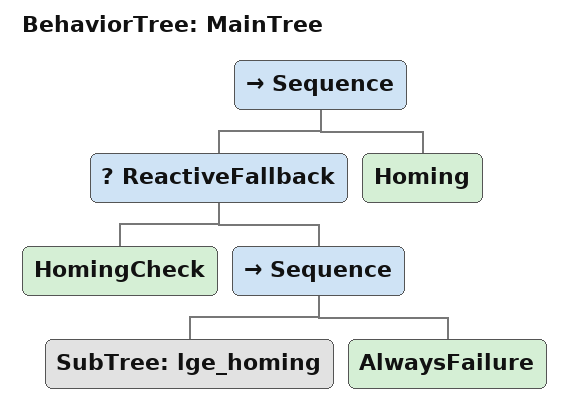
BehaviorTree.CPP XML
<root BTCPP_format="4">
  <include path="../behavior_trees/lge_homing.xml" />
  <BehaviorTree ID="MainTree">
    <Sequence>
      <ReactiveFallback>
        <HomingCheck/>
        <Sequence>
          <SubTree ID="lge_homing"/>
          <AlwaysFailure/>
        </Sequence>
      </ReactiveFallback>
      <Homing/>
    </Sequence>
  </BehaviorTree>
</root>
